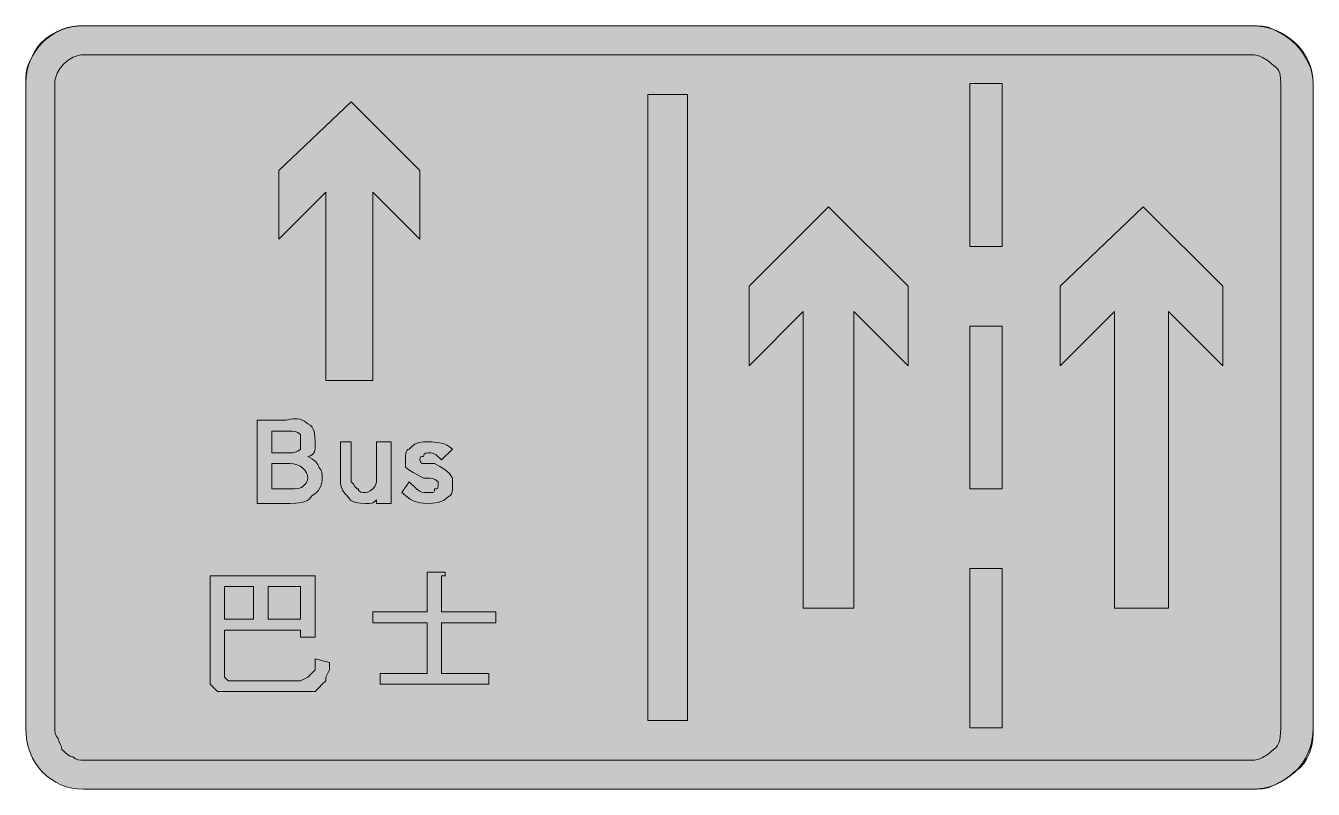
# Model space of a CAD drawing. Header units: metres. Extents: x 70 to 497, y 9 to 262.
import ezdxf

# ---------------------------------------------------------------- set-up
doc = ezdxf.new("R2010")
doc.units = ezdxf.units.M
for name, color, linetype, true_color in [('FILL_BLUE_0000FF', 7, 'Continuous', 0x0000ff), ('FILL_WHITE_FFFFFF', 7, 'Continuous', 0xffffff), ('STROKE_BLUE_0000FF', 7, 'Continuous', 0x0000ff)]:
    doc.layers.add(name, color=color, linetype=linetype, true_color=true_color)

msp = doc.modelspace()

# ---------------------------------------------------------------- hatches: boundary and pattern name
at = {"layer": 'FILL_BLUE_0000FF', "true_color": 0x0000ff}
h = msp.add_hatch(color=7, dxfattribs=at)
h.dxf.hatch_style = 1
h.paths.add_polyline_path([(476.67, 252.72), (477.57, 252.66), (478.47, 252.49), (479.37, 252.21), (480.27, 251.82), (482.07, 250.69), (483.87, 249.12), (484.66, 248.62), (485.26, 248.01), (485.68, 247.33), (485.97, 246.57), (486.23, 244.9), (486.27, 243.12), (486.27, 29.52), (486.23, 27.55), (485.97, 25.47), (485.68, 24.49), (485.26, 23.61), (484.66, 22.88), (483.87, 22.32), (482.07, 20.74), (480.27, 19.62), (479.37, 19.23), (478.47, 18.94), (477.57, 18.78), (476.67, 18.72), (89.07, 18.72), (88.17, 18.74), (87.27, 18.87), (86.37, 19.23), (85.47, 19.92), (84.57, 20.13), (83.67, 20.67), (81.87, 22.32), (81.68, 23.22), (81.27, 24.12), (80.86, 25.02), (80.67, 25.92), (79.98, 26.82), (79.62, 27.72), (79.49, 28.62), (79.47, 29.52), (79.47, 243.12), (79.53, 244.02), (79.69, 244.91), (80.3, 246.64), (81.24, 248.27), (82.47, 249.72), (83.92, 250.95), (85.55, 251.89), (87.28, 252.5), (88.17, 252.66), (89.07, 252.72), (476.67, 252.72)])
at = {"layer": 'FILL_WHITE_FFFFFF', "true_color": 0xffffff}
h = msp.add_hatch(color=7, dxfattribs=at)
h.dxf.hatch_style = 1
h.paths.add_polyline_path([(87.07, 9.22), (85.14, 9.5), (83.29, 9.97), (81.51, 10.62), (79.83, 11.43), (78.25, 12.41), (76.78, 13.54), (75.42, 14.82), (74.19, 16.24), (73.1, 17.79), (72.15, 19.47), (71.35, 21.27), (70.72, 23.18), (70.25, 25.2), (69.97, 27.31), (69.87, 29.52), (69.87, 243.12), (69.89, 244.92), (70.02, 246.72), (70.38, 248.52), (71.07, 250.32), (72.87, 253.77), (73.77, 255.21), (74.67, 256.32), (76.47, 257.96), (78.27, 259.28), (80.07, 260.33), (81.87, 261.12), (83.67, 261.69), (85.47, 262.06), (87.27, 262.26), (89.07, 262.32), (476.67, 262.32), (478.47, 262.3), (480.27, 262.17), (482.07, 261.81), (483.87, 261.12), (487.47, 259.17), (489.27, 257.91), (491.07, 256.32), (492.36, 254.92), (493.53, 253.41), (494.55, 251.83), (495.42, 250.17), (496.12, 248.46), (496.64, 246.7), (496.96, 244.92), (497.07, 243.12), (497.07, 29.52), (497.05, 27.7), (496.92, 25.77), (496.56, 23.61), (495.87, 21.12), (494.95, 19.34), (493.92, 17.67), (492.66, 16.23), (491.92, 15.62), (491.07, 15.12), (489.27, 13.53), (487.47, 12.27), (483.87, 10.32), (482.07, 9.63), (480.27, 9.27), (478.47, 9.14), (476.67, 9.12), (89.07, 9.12), (87.07, 9.22)])
h = msp.add_hatch(color=7, dxfattribs=at)
h.dxf.hatch_style = 1
h.paths.add_polyline_path([(289.47, 239.52), (289.47, 31.92), (276.27, 31.92), (276.27, 239.52), (289.47, 239.52)])
h = msp.add_hatch(color=7, dxfattribs=at)
h.dxf.hatch_style = 1
h.paths.add_polyline_path([(393.87, 243.12), (393.87, 189.12), (383.07, 189.12), (383.07, 243.12), (393.87, 243.12)])
h = msp.add_hatch(color=7, dxfattribs=at)
h.dxf.hatch_style = 1
h.paths.add_polyline_path([(200.67, 191.52), (185.07, 207.12), (185.07, 144.72), (169.47, 144.72), (169.47, 207.12), (153.87, 191.52), (153.87, 214.32), (177.87, 237.12), (200.67, 214.32), (200.67, 191.52)])
h = msp.add_hatch(color=7, dxfattribs=at)
h.dxf.hatch_style = 1
h.paths.add_polyline_path([(362.67, 149.52), (344.67, 167.52), (344.67, 69.12), (327.87, 69.12), (327.87, 167.52), (309.87, 149.52), (309.87, 175.92), (336.27, 202.32), (362.67, 175.92), (362.67, 149.52)])
h = msp.add_hatch(color=7, dxfattribs=at)
h.dxf.hatch_style = 1
h.paths.add_polyline_path([(467.07, 149.52), (449.07, 167.52), (449.07, 69.12), (431.07, 69.12), (431.07, 167.52), (413.07, 149.52), (413.07, 175.92), (440.67, 202.32), (467.07, 175.92), (467.07, 149.52)])
h = msp.add_hatch(color=7, dxfattribs=at)
h.dxf.hatch_style = 1
h.paths.add_polyline_path([(393.87, 162.72), (393.87, 108.72), (383.07, 108.72), (383.07, 162.72), (393.87, 162.72)])
h = msp.add_hatch(color=7, dxfattribs=at)
h.dxf.hatch_style = 1
h.paths.add_polyline_path([(166.84, 116.82), (167.01, 116.37), (167.07, 115.92), (167.76, 115.02), (168.12, 114.12), (168.25, 113.22), (168.27, 112.32), (168.21, 111.42), (168.05, 110.54), (167.76, 109.68), (167.37, 108.87), (166.86, 108.11), (166.25, 107.43), (165.51, 106.82), (164.67, 106.32), (164.11, 105.53), (163.38, 104.93), (162.5, 104.51), (161.52, 104.22), (159.44, 103.96), (157.47, 103.92), (146.67, 103.92), (146.67, 131.52), (156.27, 131.52), (157.56, 131.86), (158.75, 132.01), (159.81, 131.98), (160.77, 131.82), (161.61, 131.54), (162.35, 131.18), (163.47, 130.32), (164.26, 129.82), (164.86, 129.21), (165.28, 128.53), (165.57, 127.77), (165.83, 126.1), (165.87, 124.32), (165.87, 121.92), (165.66, 121.04), (165.12, 120.27), (164.35, 119.73), (163.47, 119.52), (165.05, 118.62), (166.17, 117.72), (166.84, 116.82)])
h.paths.add_polyline_path([(159.27, 120.87), (160.17, 121.23), (161.07, 121.92), (161.07, 124.32), (161.07, 126.72), (160.17, 127.41), (159.27, 127.77), (158.37, 127.9), (157.47, 127.92), (151.47, 127.92), (151.47, 120.72), (157.47, 120.72), (158.37, 120.74), (159.27, 120.87)], flags=16)
h.paths.add_polyline_path([(160.32, 108.87), (161.35, 109.23), (162.27, 109.92), (162.87, 110.67), (163.28, 111.44), (163.47, 112.32), (163.36, 113.22), (163.04, 114.08), (162.52, 114.89), (161.82, 115.62), (160.95, 116.23), (159.93, 116.71), (158.76, 117.01), (157.47, 117.12), (151.47, 117.12), (151.47, 108.72), (157.47, 108.72), (159.06, 108.74), (160.32, 108.87)], flags=16)
h = msp.add_hatch(color=7, dxfattribs=at)
h.dxf.hatch_style = 1
h.paths.add_polyline_path([(180.89, 103.96), (179.22, 104.22), (178.46, 104.51), (177.78, 104.93), (177.17, 105.53), (176.67, 106.32), (175.79, 107.24), (175.02, 108.27), (174.48, 109.53), (174.32, 110.27), (174.27, 111.12), (174.27, 124.32), (177.87, 124.32), (177.87, 111.12), (178.58, 110.24), (179.07, 109.47), (179.56, 108.93), (179.87, 108.77), (180.27, 108.72), (180.32, 108.32), (180.48, 108.03), (181.02, 107.67), (181.79, 107.54), (182.67, 107.52), (183.42, 107.67), (184.19, 108.03), (185.07, 108.72), (185.67, 109.47), (186.08, 110.24), (186.27, 111.12), (186.27, 124.32), (191.07, 124.32), (191.07, 103.92), (186.27, 103.92), (186.27, 105.12), (185.56, 104.43), (185.07, 104.07), (184.58, 103.94), (183.87, 103.92), (182.67, 103.92), (180.89, 103.96)])
h = msp.add_hatch(color=7, dxfattribs=at)
h.dxf.hatch_style = 1
h.paths.add_polyline_path([(204.27, 117.12), (205.47, 117.12), (207.25, 116.2), (208.92, 115.17), (210.36, 113.91), (210.97, 113.17), (211.47, 112.32), (211.47, 109.92), (211.45, 108.85), (211.32, 107.67), (211.18, 107.14), (210.96, 106.71), (210.67, 106.43), (210.27, 106.32), (209.37, 105.53), (208.47, 104.93), (207.57, 104.51), (206.67, 104.22), (204.87, 103.96), (203.07, 103.92), (201.77, 103.98), (200.58, 104.14), (199.46, 104.43), (198.42, 104.82), (197.43, 105.33), (196.49, 105.94), (194.67, 107.52), (197.07, 111.12), (199.47, 108.72), (200.37, 108.03), (201.27, 107.67), (202.17, 107.54), (203.07, 107.52), (204.27, 107.52), (204.96, 107.54), (205.32, 107.67), (205.45, 108.03), (205.47, 108.72), (206.16, 108.74), (206.52, 108.87), (206.65, 109.23), (206.67, 109.92), (206.67, 111.12), (205.77, 111.81), (204.87, 112.17), (203.97, 112.3), (203.07, 112.32), (201.87, 112.32), (198.42, 114.12), (196.98, 115.02), (195.87, 115.92), (195.87, 118.32), (195.89, 119.39), (196.02, 120.57), (196.16, 121.1), (196.38, 121.53), (196.67, 121.81), (197.07, 121.92), (197.99, 122.8), (199.02, 123.57), (200.28, 124.11), (201.02, 124.27), (201.87, 124.32), (204.55, 124.28), (207.12, 124.02), (208.33, 123.73), (209.46, 123.31), (210.52, 122.71), (211.47, 121.92), (207.87, 118.32), (206.07, 119.97), (205.17, 120.51), (204.27, 120.72), (203.39, 120.7), (202.62, 120.57), (202.08, 120.21), (201.92, 119.92), (201.87, 119.52), (201.18, 119.5), (200.82, 119.37), (200.69, 119.01), (200.67, 118.32), (200.82, 117.72), (201.18, 117.31), (201.47, 117.17), (201.87, 117.12), (204.27, 117.12)])
h = msp.add_hatch(color=7, dxfattribs=at)
h.dxf.hatch_style = 1
h.paths.add_polyline_path([(393.87, 82.32), (393.87, 29.52), (383.07, 29.52), (383.07, 82.32), (393.87, 82.32)])
h = msp.add_hatch(color=7, dxfattribs=at)
h.dxf.hatch_style = 1
h.paths.add_polyline_path([(161.07, 59.52), (161.07, 61.92), (135.87, 61.92), (135.87, 47.52), (135.87, 46.32), (137.07, 45.12), (138.27, 45.12), (161.07, 45.12), (163.47, 46.32), (164.67, 47.52), (165.87, 48.72), (165.87, 52.32), (170.67, 51.12), (170.67, 48.72), (169.47, 46.32), (169.47, 45.12), (168.27, 43.92), (167.07, 42.72), (165.87, 41.52), (163.47, 41.52), (162.27, 41.52), (135.87, 41.52), (133.47, 41.52), (132.27, 42.72), (131.07, 43.92), (131.07, 46.32), (131.07, 79.92), (165.87, 79.92), (165.87, 59.52), (161.07, 59.52)])
h.paths.add_polyline_path([(135.87, 76.32), (135.87, 65.52), (145.47, 65.52), (145.47, 76.32), (135.87, 76.32)], flags=16)
h.paths.add_polyline_path([(161.07, 76.32), (150.27, 76.32), (150.27, 65.52), (161.07, 65.52), (161.07, 76.32)], flags=16)
h = msp.add_hatch(color=7, dxfattribs=at)
h.dxf.hatch_style = 1
h.paths.add_polyline_path([(209.07, 81.12), (209.07, 79.92), (207.87, 79.92), (207.87, 67.92), (225.87, 67.92), (225.87, 64.32), (207.87, 64.32), (207.87, 47.52), (223.47, 47.52), (223.47, 43.92), (187.47, 43.92), (187.47, 47.52), (203.07, 47.52), (203.07, 64.32), (185.07, 64.32), (185.07, 67.92), (203.07, 67.92), (203.07, 81.12), (206.67, 81.12), (209.07, 81.12)])

# ---------------------------------------------------------------- linework, layer by layer
at = {"layer": 'FILL_BLUE_0000FF', "lineweight": 0, "true_color": 0x0000ff}
msp.add_lwpolyline([(476.67, 252.72), (477.57, 252.66), (478.47, 252.49), (479.37, 252.21), (480.27, 251.82), (482.07, 250.69), (483.87, 249.12), (484.66, 248.62), (485.26, 248.01), (485.68, 247.33), (485.97, 246.57), (486.23, 244.9), (486.27, 243.12), (486.27, 29.52), (486.23, 27.55), (485.97, 25.47), (485.68, 24.49), (485.26, 23.61), (484.66, 22.88), (483.87, 22.32), (482.07, 20.74), (480.27, 19.62), (479.37, 19.23), (478.47, 18.94), (477.57, 18.78), (476.67, 18.72), (89.07, 18.72), (88.17, 18.74), (87.27, 18.87), (86.37, 19.23), (85.47, 19.92), (84.57, 20.13), (83.67, 20.67), (81.87, 22.32), (81.68, 23.22), (81.27, 24.12), (80.86, 25.02), (80.67, 25.92), (79.98, 26.82), (79.62, 27.72), (79.49, 28.62), (79.47, 29.52), (79.47, 243.12), (79.53, 244.02), (79.69, 244.91), (80.3, 246.64), (81.24, 248.27), (82.47, 249.72), (83.92, 250.95), (85.55, 251.89), (87.28, 252.5), (88.17, 252.66), (89.07, 252.72)], close=True, dxfattribs=at)
at = {"layer": 'FILL_WHITE_FFFFFF', "lineweight": 0, "true_color": 0xffffff}
for points in [[(87.07, 9.22), (85.14, 9.5), (83.29, 9.97), (81.51, 10.62), (79.83, 11.43), (78.25, 12.41), (76.78, 13.54), (75.42, 14.82), (74.19, 16.24), (73.1, 17.79), (72.15, 19.47), (71.35, 21.27), (70.72, 23.18), (70.25, 25.2), (69.97, 27.31), (69.87, 29.52), (69.87, 243.12), (69.89, 244.92), (70.02, 246.72), (70.38, 248.52), (71.07, 250.32), (72.87, 253.77), (73.77, 255.21), (74.67, 256.32), (76.47, 257.96), (78.27, 259.28), (80.07, 260.33), (81.87, 261.12), (83.67, 261.69), (85.47, 262.06), (87.27, 262.26), (89.07, 262.32), (476.67, 262.32), (478.47, 262.3), (480.27, 262.17), (482.07, 261.81), (483.87, 261.12), (487.47, 259.17), (489.27, 257.91), (491.07, 256.32), (492.36, 254.92), (493.53, 253.41), (494.55, 251.83), (495.42, 250.17), (496.12, 248.46), (496.64, 246.7), (496.96, 244.92), (497.07, 243.12), (497.07, 29.52), (497.05, 27.7), (496.92, 25.77), (496.56, 23.61), (495.87, 21.12), (494.95, 19.34), (493.92, 17.67), (492.66, 16.23), (491.92, 15.62), (491.07, 15.12), (489.27, 13.53), (487.47, 12.27), (483.87, 10.32), (482.07, 9.63), (480.27, 9.27), (478.47, 9.14), (476.67, 9.12), (89.07, 9.12)], [(289.47, 239.52), (289.47, 31.92), (276.27, 31.92), (276.27, 239.52)], [(393.87, 243.12), (393.87, 189.12), (383.07, 189.12), (383.07, 243.12)], [(200.67, 191.52), (185.07, 207.12), (185.07, 144.72), (169.47, 144.72), (169.47, 207.12), (153.87, 191.52), (153.87, 214.32), (177.87, 237.12), (200.67, 214.32)], [(362.67, 149.52), (344.67, 167.52), (344.67, 69.12), (327.87, 69.12), (327.87, 167.52), (309.87, 149.52), (309.87, 175.92), (336.27, 202.32), (362.67, 175.92)], [(467.07, 149.52), (449.07, 167.52), (449.07, 69.12), (431.07, 69.12), (431.07, 167.52), (413.07, 149.52), (413.07, 175.92), (440.67, 202.32), (467.07, 175.92)], [(393.87, 162.72), (393.87, 108.72), (383.07, 108.72), (383.07, 162.72)], [(166.84, 116.82), (167.01, 116.37), (167.07, 115.92), (167.76, 115.02), (168.12, 114.12), (168.25, 113.22), (168.27, 112.32), (168.21, 111.42), (168.05, 110.54), (167.76, 109.68), (167.37, 108.87), (166.86, 108.11), (166.25, 107.43), (165.51, 106.82), (164.67, 106.32), (164.11, 105.53), (163.38, 104.93), (162.5, 104.51), (161.52, 104.22), (159.44, 103.96), (157.47, 103.92), (146.67, 103.92), (146.67, 131.52), (156.27, 131.52), (157.56, 131.86), (158.75, 132.01), (159.81, 131.98), (160.77, 131.82), (161.61, 131.54), (162.35, 131.18), (163.47, 130.32), (164.26, 129.82), (164.86, 129.21), (165.28, 128.53), (165.57, 127.77), (165.83, 126.1), (165.87, 124.32), (165.87, 121.92), (165.66, 121.04), (165.12, 120.27), (164.35, 119.73), (163.47, 119.52), (165.05, 118.62), (166.17, 117.72)], [(159.27, 120.87), (160.17, 121.23), (161.07, 121.92), (161.07, 124.32), (161.07, 126.72), (160.17, 127.41), (159.27, 127.77), (158.37, 127.9), (157.47, 127.92), (151.47, 127.92), (151.47, 120.72), (157.47, 120.72), (158.37, 120.74)], [(180.89, 103.96), (179.22, 104.22), (178.46, 104.51), (177.78, 104.93), (177.17, 105.53), (176.67, 106.32), (175.79, 107.24), (175.02, 108.27), (174.48, 109.53), (174.32, 110.27), (174.27, 111.12), (174.27, 124.32), (177.87, 124.32), (177.87, 111.12), (178.58, 110.24), (179.07, 109.47), (179.56, 108.93), (179.87, 108.77), (180.27, 108.72), (180.32, 108.32), (180.48, 108.03), (181.02, 107.67), (181.79, 107.54), (182.67, 107.52), (183.42, 107.67), (184.19, 108.03), (185.07, 108.72), (185.67, 109.47), (186.08, 110.24), (186.27, 111.12), (186.27, 124.32), (191.07, 124.32), (191.07, 103.92), (186.27, 103.92), (186.27, 105.12), (185.56, 104.43), (185.07, 104.07), (184.58, 103.94), (183.87, 103.92), (182.67, 103.92)], [(204.27, 117.12), (205.47, 117.12), (207.25, 116.2), (208.92, 115.17), (210.36, 113.91), (210.97, 113.17), (211.47, 112.32), (211.47, 109.92), (211.45, 108.85), (211.32, 107.67), (211.18, 107.14), (210.96, 106.71), (210.67, 106.43), (210.27, 106.32), (209.37, 105.53), (208.47, 104.93), (207.57, 104.51), (206.67, 104.22), (204.87, 103.96), (203.07, 103.92), (201.77, 103.98), (200.58, 104.14), (199.46, 104.43), (198.42, 104.82), (197.43, 105.33), (196.49, 105.94), (194.67, 107.52), (197.07, 111.12), (199.47, 108.72), (200.37, 108.03), (201.27, 107.67), (202.17, 107.54), (203.07, 107.52), (204.27, 107.52), (204.96, 107.54), (205.32, 107.67), (205.45, 108.03), (205.47, 108.72), (206.16, 108.74), (206.52, 108.87), (206.65, 109.23), (206.67, 109.92), (206.67, 111.12), (205.77, 111.81), (204.87, 112.17), (203.97, 112.3), (203.07, 112.32), (201.87, 112.32), (198.42, 114.12), (196.98, 115.02), (195.87, 115.92), (195.87, 118.32), (195.89, 119.39), (196.02, 120.57), (196.16, 121.1), (196.38, 121.53), (196.67, 121.81), (197.07, 121.92), (197.99, 122.8), (199.02, 123.57), (200.28, 124.11), (201.02, 124.27), (201.87, 124.32), (204.55, 124.28), (207.12, 124.02), (208.33, 123.73), (209.46, 123.31), (210.52, 122.71), (211.47, 121.92), (207.87, 118.32), (206.07, 119.97), (205.17, 120.51), (204.27, 120.72), (203.39, 120.7), (202.62, 120.57), (202.08, 120.21), (201.92, 119.92), (201.87, 119.52), (201.18, 119.5), (200.82, 119.37), (200.69, 119.01), (200.67, 118.32), (200.82, 117.72), (201.18, 117.31), (201.47, 117.17), (201.87, 117.12)], [(160.32, 108.87), (161.35, 109.23), (162.27, 109.92), (162.87, 110.67), (163.28, 111.44), (163.47, 112.32), (163.36, 113.22), (163.04, 114.08), (162.52, 114.89), (161.82, 115.62), (160.95, 116.23), (159.93, 116.71), (158.76, 117.01), (157.47, 117.12), (151.47, 117.12), (151.47, 108.72), (157.47, 108.72), (159.06, 108.74)], [(393.87, 82.32), (393.87, 29.52), (383.07, 29.52), (383.07, 82.32)], [(161.07, 59.52), (161.07, 61.92), (135.87, 61.92), (135.87, 47.52), (135.87, 46.32), (137.07, 45.12), (138.27, 45.12), (161.07, 45.12), (163.47, 46.32), (164.67, 47.52), (165.87, 48.72), (165.87, 52.32), (170.67, 51.12), (170.67, 48.72), (169.47, 46.32), (169.47, 45.12), (168.27, 43.92), (167.07, 42.72), (165.87, 41.52), (163.47, 41.52), (162.27, 41.52), (135.87, 41.52), (133.47, 41.52), (132.27, 42.72), (131.07, 43.92), (131.07, 46.32), (131.07, 79.92), (165.87, 79.92), (165.87, 59.52)], [(209.07, 81.12), (209.07, 79.92), (207.87, 79.92), (207.87, 67.92), (225.87, 67.92), (225.87, 64.32), (207.87, 64.32), (207.87, 47.52), (223.47, 47.52), (223.47, 43.92), (187.47, 43.92), (187.47, 47.52), (203.07, 47.52), (203.07, 64.32), (185.07, 64.32), (185.07, 67.92), (203.07, 67.92), (203.07, 81.12), (206.67, 81.12)], [(135.87, 76.32), (135.87, 65.52), (145.47, 65.52), (145.47, 76.32)], [(161.07, 76.32), (150.27, 76.32), (150.27, 65.52), (161.07, 65.52)]]:
    msp.add_lwpolyline(points, close=True, dxfattribs=at)
at = {"layer": 'STROKE_BLUE_0000FF', "lineweight": 0, "true_color": 0x0000ff}
msp.add_lwpolyline([(497.07, 243.12), (497.07, 29.52), (496.96, 27.31), (496.64, 25.2), (496.11, 23.18), (495.4, 21.27), (494.51, 19.47), (493.46, 17.79), (492.26, 16.24), (490.92, 14.82), (489.45, 13.54), (487.87, 12.41), (486.19, 11.43), (484.41, 10.62), (482.56, 9.97), (480.65, 9.5), (478.68, 9.22), (476.67, 9.12), (89.07, 9.12), (87.07, 9.22), (85.14, 9.5), (83.29, 9.97), (81.51, 10.62), (79.83, 11.43), (78.25, 12.41), (76.78, 13.54), (75.42, 14.82), (74.19, 16.24), (73.1, 17.79), (72.15, 19.47), (71.35, 21.27), (70.72, 23.18), (70.25, 25.2), (69.97, 27.31), (69.87, 29.52), (69.87, 243.12), (69.97, 245.12), (70.25, 247.05), (70.72, 248.9), (71.35, 250.68), (72.15, 252.36), (73.1, 253.94), (74.19, 255.41), (75.42, 256.77), (76.78, 258), (78.25, 259.09), (79.83, 260.04), (81.51, 260.84), (83.29, 261.47), (85.14, 261.94), (87.07, 262.22), (89.07, 262.32), (476.67, 262.32), (478.68, 262.22), (480.65, 261.94), (482.56, 261.47), (484.41, 260.84), (486.19, 260.04), (487.87, 259.09), (489.45, 258), (490.92, 256.77), (492.26, 255.41), (493.46, 253.94), (494.51, 252.36), (495.4, 250.68), (496.11, 248.9), (496.64, 247.05), (496.96, 245.12), (497.07, 243.12)], dxfattribs=at)
msp.add_lwpolyline([(497.07, 243.12), (497.07, 29.52), (496.96, 27.31), (496.64, 25.2), (496.11, 23.18), (495.4, 21.27), (494.51, 19.47), (493.46, 17.79), (492.26, 16.24), (490.92, 14.82), (489.45, 13.54), (487.87, 12.41), (486.19, 11.43), (484.41, 10.62), (482.56, 9.97), (480.65, 9.5), (478.68, 9.22), (476.67, 9.12), (89.07, 9.12), (87.07, 9.22), (85.14, 9.5), (83.29, 9.97), (81.51, 10.62), (79.83, 11.43), (78.25, 12.41), (76.78, 13.54), (75.42, 14.82), (74.19, 16.24), (73.1, 17.79), (72.15, 19.47), (71.35, 21.27), (70.72, 23.18), (70.25, 25.2), (69.97, 27.31), (69.87, 29.52), (69.87, 243.12), (69.97, 245.12), (70.25, 247.05), (70.72, 248.9), (71.35, 250.68), (72.15, 252.36), (73.1, 253.94), (74.19, 255.41), (75.42, 256.77), (76.78, 258), (78.25, 259.09), (79.83, 260.04), (81.51, 260.84), (83.29, 261.47), (85.14, 261.94), (87.07, 262.22), (89.07, 262.32), (476.67, 262.32), (478.68, 262.22), (480.65, 261.94), (482.56, 261.47), (484.41, 260.84), (486.19, 260.04), (487.87, 259.09), (489.45, 258), (490.92, 256.77), (492.26, 255.41), (493.46, 253.94), (494.51, 252.36), (495.4, 250.68), (496.11, 248.9), (496.64, 247.05), (496.96, 245.12), (497.07, 243.12)], dxfattribs=at)

doc.saveas('drawing.dxf')
